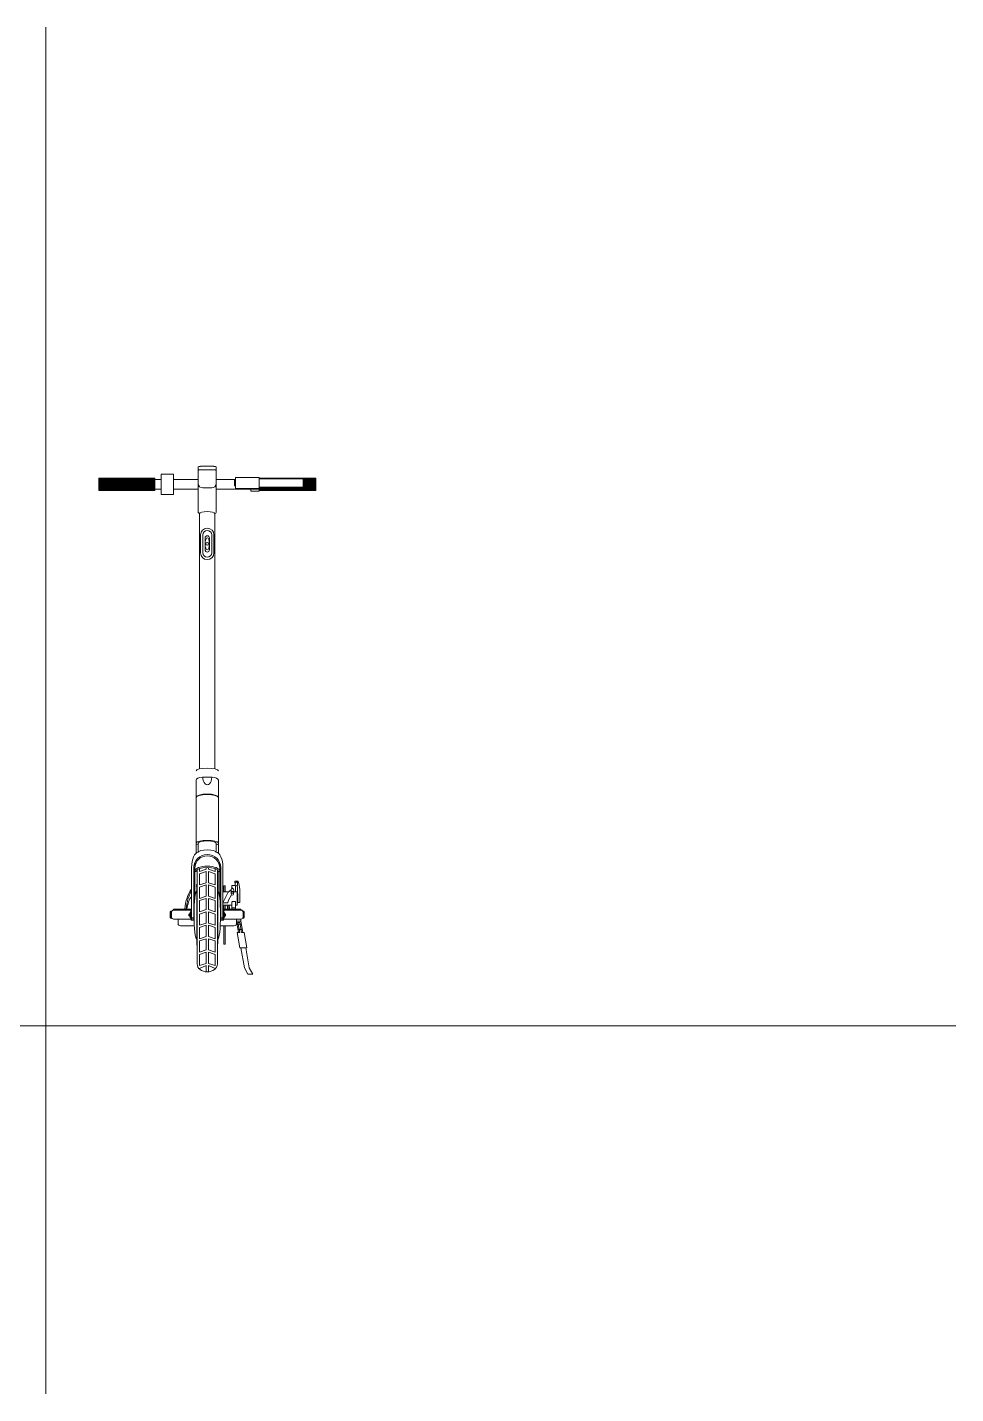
# Model space of a CAD drawing. Header units: millimetres. Extents: x 30 to 4145, y 398 to 3447.
# Drawn here: x 2074 to 4145, y 398 to 3447 of the extents above; entities that cross this region are included whole.
import ezdxf

# ---------------------------------------------------------------- set-up
doc = ezdxf.new("R2010")
doc.units = ezdxf.units.MM
doc.layers.add('01_Contornos', color=7, linetype='Continuous', lineweight=20)

msp = doc.modelspace()

# ---------------------------------------------------------------- linework, layer by layer
at = {"layer": '01_Contornos'}
for p, q in [((2114.7, 3447.4), (2114.7, 398.3)), ((2458, 1792.5), (2458, 2362.2)), ((2492, 1792.5), (2492, 2362.2)), ((30, 1219.3), (4144.9, 1219.3))]:
    msp.add_line(p, q, dxfattribs=at)
at = {"layer": '01_Contornos', "color": 40, "true_color": 0xf8d731}
for p, q in [((2233, 2413.5), (2233, 2441.5)), ((2233, 2441.5), (2358, 2441.5)), ((2233, 2441.2), (2358, 2441.2)), ((2233, 2441), (2358, 2441)), ((2233, 2440.4), (2358, 2440.4)), ((2233, 2440), (2358, 2440)), ((2358, 2441.5), (2358, 2413.5)), ((2400, 2450), (2372, 2450)), ((2372, 2405), (2372, 2450)), ((2400, 2450), (2400, 2405)), ((2455, 2466.4), (2455, 2364.7)), ((2460, 2467.7), (2490, 2467.7)), ((2460, 2460), (2490, 2460)), ((2495, 2466.4), (2495, 2364.7)), ((2538, 2418.5), (2538, 2442.5)), ((2591, 2442.5), (2538, 2442.5)), ((2591, 2418.5), (2591, 2442.5)), ((2591, 2439.5), (2688.9, 2439.5)), ((2717, 2441.5), (2592, 2441.5)), ((2592, 2441.5), (2592, 2439.5)), ((2717, 2441.2), (2592, 2441.2)), ((2717, 2441), (2592, 2441)), ((2717, 2440.4), (2592, 2440.4)), ((2717, 2440), (2592, 2440)), ((2688.9, 2421.5), (2688.9, 2439.5)), ((2717, 2413.5), (2717, 2441.5)), ((2233, 2439.1), (2358, 2439.1)), ((2372, 2438.5), (2233, 2438.5)), ((2233, 2438.5), (2358, 2438.5)), ((2233, 2437.4), (2358, 2437.4)), ((2233, 2436.6), (2358, 2436.6)), ((2233, 2435.2), (2358, 2435.2)), ((2233, 2434.4), (2358, 2434.4)), ((2233, 2432.8), (2358, 2432.8)), ((2233, 2431.9), (2358, 2431.9)), ((2233, 2430.2), (2358, 2430.2)), ((2233, 2429.2), (2358, 2429.2)), ((2233, 2427.5), (2358, 2427.5)), ((2233, 2426.4), (2358, 2426.4)), ((2233, 2424.7), (2358, 2424.7)), ((2233, 2423.7), (2358, 2423.7)), ((2233, 2422.1), (2358, 2422.1)), ((2233, 2421.2), (2358, 2421.2)), ((2233, 2419.7), (2358, 2419.7)), ((2233, 2418.8), (2358, 2418.8)), ((2233, 2417.6), (2358, 2417.6)), ((2233, 2416.9), (2358, 2416.9)), ((2372, 2416.5), (2233, 2416.5)), ((2233, 2415.8), (2358, 2415.8)), ((2233, 2415.3), (2358, 2415.3)), ((2233, 2414.5), (2358, 2414.5)), ((2233, 2414.2), (2358, 2414.2)), ((2233, 2413.7), (2358, 2413.7)), ((2233, 2413.6), (2358, 2413.6)), ((2358, 2413.5), (2233, 2413.5)), ((2455, 2438.5), (2400, 2438.5)), ((2455, 2416.5), (2400, 2416.5)), ((2465, 2419.4), (2485, 2419.4)), ((2495, 2438.5), (2538, 2438.5)), ((2495, 2416.5), (2717, 2416.5)), ((2536, 2436.5), (2538, 2436.5)), ((2536, 2424.5), (2536, 2436.5)), ((2536, 2424.5), (2538, 2424.5)), ((2538, 2418.5), (2591, 2418.5)), ((2572, 2412.5), (2572, 2416.5)), ((2572, 2412.5), (2591, 2412.5)), ((2591, 2421.5), (2688.9, 2421.5)), ((2591, 2412.5), (2591, 2416.5)), ((2592, 2421.5), (2592, 2413.5)), ((2717, 2421.2), (2592, 2421.2)), ((2717, 2419.7), (2592, 2419.7)), ((2717, 2418.8), (2592, 2418.8)), ((2717, 2417.6), (2592, 2417.6)), ((2717, 2416.9), (2592, 2416.9)), ((2717, 2415.8), (2592, 2415.8)), ((2717, 2415.3), (2592, 2415.3)), ((2717, 2414.5), (2592, 2414.5)), ((2717, 2414.2), (2592, 2414.2)), ((2717, 2413.7), (2592, 2413.7)), ((2717, 2413.6), (2592, 2413.6)), ((2717, 2413.5), (2592, 2413.5)), ((2717, 2439.1), (2688.9, 2439.1)), ((2688.9, 2438.5), (2717, 2438.5)), ((2717, 2438.5), (2688.9, 2438.5)), ((2717, 2437.4), (2688.9, 2437.4)), ((2717, 2436.6), (2688.9, 2436.6)), ((2717, 2435.2), (2688.9, 2435.2)), ((2717, 2434.4), (2688.9, 2434.4)), ((2717, 2432.8), (2688.9, 2432.8)), ((2717, 2431.9), (2688.9, 2431.9)), ((2717, 2430.2), (2688.9, 2430.2)), ((2717, 2429.2), (2688.9, 2429.2)), ((2717, 2427.5), (2688.9, 2427.5)), ((2717, 2426.4), (2688.9, 2426.4)), ((2717, 2424.7), (2688.9, 2424.7)), ((2717, 2423.7), (2688.9, 2423.7)), ((2717, 2422.1), (2688.9, 2422.1)), ((2400, 2405), (2372, 2405)), ((2465, 1773.9), (2465, 1774.5)), ((2485, 1773.9), (2485, 1774.5)), ((2450, 1604.5), (2450, 1767.3)), ((2500, 1604.5), (2500, 1767.3)), ((2455, 1606.5), (2455, 1626.6)), ((2495, 1606.5), (2495, 1626.6)), ((2440, 1454.8), (2440, 1572.2)), ((2445, 1572.2), (2445, 1454.8)), ((2447.3, 1570.8), (2447.3, 1505.1)), ((2452.5, 1567.7), (2452.5, 1357)), ((2457.5, 1570.1), (2457.5, 1563.5)), ((2457.5, 1563.5), (2472.5, 1568.5)), ((2457.5, 1558.5), (2472.5, 1563.5)), ((2457.5, 1558.5), (2457.5, 1533.5)), ((2472.5, 1572.5), (2472.5, 1568.5)), ((2472.5, 1538.5), (2472.5, 1563.5)), ((2477.5, 1572.5), (2477.5, 1568.5)), ((2492.5, 1563.5), (2477.5, 1568.5)), ((2477.5, 1538.5), (2477.5, 1563.5)), ((2492.5, 1558.5), (2477.5, 1563.5)), ((2492.5, 1570.1), (2492.5, 1563.5)), ((2492.5, 1558.5), (2492.5, 1533.5)), ((2497.5, 1567.7), (2497.5, 1357)), ((2499.7, 1564.3), (2499.7, 1519.4)), ((2502.7, 1505.1), (2502.7, 1570.8)), ((2505, 1572.2), (2505, 1454.8)), ((2510, 1454.8), (2510, 1572.2)), ((2457.5, 1533.5), (2472.5, 1538.5)), ((2457.5, 1528.5), (2472.5, 1533.5)), ((2457.5, 1528.5), (2457.5, 1503.5)), ((2472.5, 1533.5), (2472.5, 1508.5)), ((2492.5, 1533.5), (2477.5, 1538.5)), ((2477.5, 1508.5), (2477.5, 1533.5)), ((2492.5, 1528.5), (2477.5, 1533.5)), ((2492.5, 1528.5), (2492.5, 1503.5)), ((2514.8, 1531.5), (2511.8, 1531.5)), ((2511.8, 1531.5), (2511.8, 1518.1)), ((2514.8, 1531.5), (2514.8, 1518.1)), ((2530, 1532.6), (2537.2, 1532.6)), ((2530, 1532.6), (2530, 1525.2)), ((2537.9, 1531.8), (2537.9, 1518.1)), ((2543, 1541.8), (2542.2, 1541.8)), ((2451.5, 1520.5), (2451.5, 1412.5)), ((2457.5, 1503.5), (2472.5, 1508.5)), ((2457.5, 1498.5), (2472.5, 1503.5)), ((2457.5, 1498.5), (2457.5, 1473.5)), ((2472.5, 1503.5), (2472.5, 1478.5)), ((2492.5, 1503.5), (2477.5, 1508.5)), ((2477.5, 1503.5), (2477.5, 1478.5)), ((2492.5, 1498.5), (2477.5, 1503.5)), ((2492.5, 1498.5), (2492.5, 1473.5)), ((2498.5, 1520.5), (2498.5, 1412.5)), ((2521.1, 1494.3), (2522.4, 1499.7)), ((2531, 1496.4), (2537, 1496.4)), ((2538, 1479.4), (2538, 1495.4)), ((2543, 1512.1), (2543, 1494.1)), ((2394, 1475.4), (2392.5, 1473.9)), ((2392.5, 1460.8), (2392.5, 1473.9)), ((2396, 1475.4), (2394, 1475.4)), ((2394, 1459.4), (2394, 1475.4)), ((2395, 1472.4), (2395, 1462.4)), ((2400, 1479.4), (2440, 1479.4)), ((2400, 1477.4), (2400, 1479.4)), ((2400, 1477.4), (2439, 1477.4)), ((2436, 1468.5), (2434, 1468.5)), ((2434, 1468.5), (2434, 1464.5)), ((2434, 1466.5), (2436, 1466.5)), ((2436, 1464.5), (2434, 1464.5)), ((2437, 1470.5), (2436, 1470.5)), ((2436, 1470.5), (2436, 1462.5)), ((2438, 1472.5), (2437, 1472.5)), ((2437, 1472.5), (2437, 1460.5)), ((2439, 1475.5), (2438, 1475.5)), ((2438, 1475.5), (2438, 1457.5)), ((2440, 1478.1), (2439, 1478.1)), ((2439, 1478.1), (2439, 1454.9)), ((2445, 1479.4), (2445.6, 1479.4)), ((2445.6, 1477.4), (2445, 1477.4)), ((2445, 1468.5), (2445.5, 1468.5)), ((2445, 1464.5), (2445.5, 1464.5)), ((2457.5, 1473.5), (2472.5, 1478.5)), ((2457.5, 1468.5), (2472.5, 1473.5)), ((2457.5, 1468.5), (2457.5, 1443.5)), ((2472.5, 1448.5), (2472.5, 1473.5)), ((2492.5, 1473.5), (2477.5, 1478.5)), ((2477.5, 1448.5), (2477.5, 1473.5)), ((2492.5, 1468.5), (2477.5, 1473.5)), ((2492.5, 1468.5), (2492.5, 1443.5)), ((2504.3, 1479.4), (2505, 1479.4)), ((2505, 1477.4), (2504.3, 1477.4)), ((2504.5, 1468.5), (2505, 1468.5)), ((2504.5, 1464.5), (2505, 1464.5)), ((2510, 1479.4), (2550, 1479.4)), ((2510, 1478.1), (2511, 1478.1)), ((2511, 1478.1), (2511, 1454.9)), ((2550, 1477.4), (2511, 1477.4)), ((2511, 1475.5), (2512, 1475.5)), ((2511.7, 1493.5), (2520.2, 1493.5)), ((2511.8, 1488.1), (2511.8, 1479.4)), ((2512, 1475.5), (2512, 1457.5)), ((2512, 1472.5), (2513, 1472.5)), ((2513, 1472.5), (2513, 1460.5)), ((2513, 1470.5), (2514, 1470.5)), ((2514, 1470.5), (2514, 1462.5)), ((2514, 1468.5), (2516, 1468.5)), ((2516, 1466.5), (2514, 1466.5)), ((2514, 1464.5), (2516, 1464.5)), ((2514.8, 1488.1), (2514.8, 1479.4)), ((2516, 1468.5), (2516, 1464.5)), ((2530, 1482.4), (2538, 1482.4)), ((2550, 1477.4), (2550, 1479.4)), ((2554, 1475.4), (2556, 1475.4)), ((2555, 1472.4), (2555, 1462.4)), ((2556, 1459.4), (2556, 1475.4)), ((2556, 1475.4), (2557.4, 1473.9)), ((2557.4, 1460.8), (2557.4, 1473.9)), ((2394, 1459.4), (2392.5, 1460.8)), ((2396, 1459.4), (2394, 1459.4)), ((2400, 1457.4), (2439, 1457.4)), ((2410, 1447.4), (2410, 1457.4)), ((2415, 1442.4), (2446.1, 1442.4)), ((2437, 1462.5), (2436, 1462.5)), ((2438, 1460.5), (2437, 1460.5)), ((2439, 1457.5), (2438, 1457.5)), ((2440, 1454.9), (2439, 1454.9)), ((2440, 1460.3), (2445, 1460.3)), ((2440, 1459.2), (2445, 1459.2)), ((2440, 1455.9), (2445, 1455.9)), ((2440, 1454.8), (2445, 1454.8)), ((2445.5, 1457.4), (2445, 1457.4)), ((2457.5, 1443.5), (2472.5, 1448.5)), ((2457.5, 1438.5), (2472.5, 1443.5)), ((2457.5, 1438.5), (2457.5, 1413.5)), ((2472.5, 1418.5), (2472.5, 1443.5)), ((2492.5, 1443.5), (2477.5, 1448.5)), ((2477.5, 1443.5), (2477.5, 1418.5)), ((2492.5, 1438.5), (2477.5, 1443.5)), ((2492.5, 1438.5), (2492.5, 1413.5)), ((2535, 1442.4), (2503.8, 1442.4)), ((2505, 1457.4), (2504.4, 1457.4)), ((2505, 1460.3), (2510, 1460.3)), ((2505, 1459.2), (2510, 1459.2)), ((2505, 1455.9), (2510, 1455.9)), ((2505, 1454.8), (2510, 1454.8)), ((2510, 1454.9), (2511, 1454.9)), ((2511, 1457.5), (2512, 1457.5)), ((2550, 1457.4), (2511, 1457.4)), ((2511.8, 1442.4), (2511.8, 1401.5)), ((2512, 1460.5), (2513, 1460.5)), ((2513, 1462.5), (2514, 1462.5)), ((2514.8, 1442.4), (2514.8, 1401.5)), ((2540, 1457.4), (2540, 1447.4)), ((2550, 1452.4), (2540, 1452.4)), ((2540, 1452.4), (2544.4, 1427.4)), ((2551.1, 1445.9), (2541.1, 1445.9)), ((2553.2, 1433.9), (2543.2, 1433.9)), ((2547.4, 1427.4), (2543.5, 1449.4)), ((2543.5, 1449.4), (2547.5, 1449.4)), ((2551.4, 1427.4), (2547.5, 1449.4)), ((2550, 1457.4), (2550, 1452.4)), ((2550, 1452.4), (2554.4, 1427.4)), ((2554, 1459.4), (2556, 1459.4)), ((2556, 1459.4), (2557.4, 1460.8)), ((2457.5, 1413.5), (2472.5, 1418.5)), ((2457.5, 1408.5), (2472.5, 1413.5)), ((2457.5, 1408.5), (2457.5, 1383.5)), ((2472.5, 1413.5), (2472.5, 1388.5)), ((2492.5, 1413.5), (2477.5, 1418.5)), ((2477.5, 1413.5), (2477.5, 1388.5)), ((2492.5, 1408.5), (2477.5, 1413.5)), ((2492.5, 1408.5), (2492.5, 1383.5)), ((2547.4, 1427.4), (2541.4, 1427.4)), ((2541.4, 1427.4), (2547.4, 1393.4)), ((2551.4, 1427.4), (2557.4, 1427.4)), ((2557.4, 1427.4), (2563.4, 1393.4)), ((2457.5, 1383.5), (2472.5, 1388.5)), ((2457.5, 1378.5), (2472.5, 1383.5)), ((2457.5, 1378.5), (2457.5, 1353.5)), ((2472.5, 1383.5), (2472.5, 1358.5)), ((2492.5, 1383.5), (2477.5, 1388.5)), ((2477.5, 1358.5), (2477.5, 1383.5)), ((2492.5, 1378.5), (2477.5, 1383.5)), ((2492.5, 1378.5), (2492.5, 1353.5)), ((2511.8, 1401.5), (2514.8, 1401.5)), ((2547.4, 1393.4), (2563.4, 1393.4)), ((2549.9, 1393.4), (2557.8, 1348.4)), ((2560.9, 1393.4), (2568.8, 1348.4)), ((2457.5, 1353.5), (2472.5, 1358.5)), ((2457.5, 1347.1), (2472.5, 1353.5)), ((2457.5, 1347.1), (2457.5, 1346)), ((2472.5, 1353.5), (2472.5, 1339.6)), ((2492.5, 1353.5), (2477.5, 1358.5)), ((2477.5, 1353.5), (2477.5, 1339.6)), ((2492.5, 1347.1), (2477.5, 1353.5)), ((2492.5, 1347.1), (2492.5, 1346)), ((2557.8, 1348.4), (2565.9, 1334.4)), ((2568.8, 1348.4), (2576.9, 1334.4)), ((2565.9, 1334.4), (2576.9, 1334.4))]:
    msp.add_line(p, q, dxfattribs=at)
at = {"layer": '01_Contornos', "color": 244, "true_color": 0x991b1e}
for p, q in [((2460, 2314.7), (2460, 2274.7)), ((2465, 2314.7), (2465, 2274.7)), ((2470, 2307.9), (2470, 2281.5)), ((2480, 2281.5), (2480, 2307.9)), ((2485, 2274.7), (2485, 2314.7)), ((2490, 2274.7), (2490, 2314.7))]:
    msp.add_line(p, q, dxfattribs=at)
at = {"layer": '01_Contornos', "color": 40, "ltscale": 0.05, "true_color": 0xf8d731}
for p, q in [((2530, 1525.4), (2530, 1525.2)), ((2532, 1525.4), (2532, 1525.2)), ((2532, 1525.3), (2532, 1525.3)), ((2536.2, 1540.8), (2536.2, 1539)), ((2537.2, 1541.8), (2542.2, 1541.8)), ((2537.2, 1538), (2537.2, 1532.8)), ((2537.2, 1538), (2537.2, 1538)), ((2542.2, 1538), (2542.2, 1532.8)), ((2542.2, 1538), (2542.2, 1538)), ((2543.2, 1540.8), (2543.2, 1539)), ((2510, 1518.1), (2522.1, 1518.1)), ((2521.5, 1517.5), (2510.8, 1494.9)), ((2528, 1523), (2521.8, 1517.8)), ((2529, 1511.5), (2522.5, 1499.9)), ((2528, 1522.7), (2528, 1516.8)), ((2528.5, 1516.3), (2528.5, 1512.8)), ((2530, 1495.4), (2530, 1479.4)), ((2533.5, 1516.3), (2533.5, 1512.8)), ((2534, 1522.7), (2534, 1516.8)), ((2534, 1518.1), (2541, 1518.1)), ((2542, 1517.1), (2542, 1489.1)), ((2543, 1494.1), (2547, 1494.1)), ((2548, 1511.1), (2548, 1495.1)), ((2510, 1488.1), (2530, 1488.1)), ((2538, 1488.1), (2541, 1488.1))]:
    msp.add_line(p, q, dxfattribs=at)
at = {"layer": '01_Contornos', "color": 244, "true_color": 0x991b1e}
msp.add_circle((2475, 2294.7), 3, dxfattribs=at)
for centre, radius, start, end in [((2475, 2314.7), 15, 0, 180), ((2475, 2314.7), 10, 0, 180), ((2475, 2307.9), 5, 0, 180), ((2475, 2274.7), 15, 180, 0), ((2475, 2274.7), 10, 180, 0), ((2475, 2281.5), 5, 180, 0)]:
    msp.add_arc(centre, radius, start, end, dxfattribs=at)
at = {"layer": '01_Contornos', "color": 40, "true_color": 0xf8d731}
for centre, radius, start, end in [((2475, 1570.8), 27.7, 0, 180), ((2531, 1531.6), 1, 90, 180), ((2520.2, 1494.5), 1, 270, 346.5107), ((2523.4, 1499.4), 1, 150.8713, 166.5107), ((2531, 1495.4), 1, 90, 180), ((2537, 1495.4), 1, 0, 90), ((2542.5, 1512.1), 0.499, 0, 180), ((2542.5, 1494.1), 0.499, 180, 0), ((2400, 1472.4), 5, 90, 180), ((2550, 1472.4), 5, 0, 90), ((2400, 1462.4), 5, 180, 270), ((2415, 1447.4), 5, 180, 270), ((2535, 1447.4), 5, 270, 0), ((2550, 1462.4), 5, 270, 0)]:
    msp.add_arc(centre, radius, start, end, dxfattribs=at)
at = {"layer": '01_Contornos', "color": 40, "ltscale": 0.05, "true_color": 0xf8d731}
for centre, start, end in [((2537.2, 1540.8), 90, 180), ((2537.2, 1539), 180, 270), ((2536.9, 1531.6), 71.7408, 90), ((2536.9, 1531.6), 0, 12.7644), ((2542.2, 1540.8), 0, 90), ((2542.2, 1539), 270, 0), ((2511.7, 1494.5), 154.6187, 270), ((2522.4, 1517), 129.6034, 154.6187), ((2541, 1517.1), 0, 90), ((2547, 1495.1), 270, 0), ((2541, 1489.1), 270, 0)]:
    msp.add_arc(centre, 1, start, end, dxfattribs=at)
at = {"layer": '01_Contornos', "color": 40, "true_color": 0xf8d731, "extrusion": (0, 0, -1)}
for centre, major_axis, ratio, start_param, end_param in [((2460, 2466.4), (5, 0), 0.258819, 3.141593, 4.712389), ((2460, 2458.7), (5, 0), 0.258819, 3.141593, 4.712389), ((2458, 2364.7), (-3, 0), 0.840772, 4.712389, 6.283185), ((2495, 1572.2), (0, -34.3), 0.437602, 3.141593, 4.712389), ((2495.5, 1520.5), (0, 21), 0.142857, 0.729728, 1.570796), ((2490, 1472.4), (0, -63.3), 0.553237, 3.366533, 3.422523), ((2490, 1472.4), (0, 60.5), 0.528673, 0.256446, 0.308087), ((2490, 1472.4), (0, -63.3), 0.553237, 3.513023, 3.584843), ((2490, 1472.4), (0, 60.5), 0.528673, 0.408211, 0.488245), ((2451.5, 1466.5), (0, 54), 0.111111, 3.141593, 6.283185), ((2490, 1462.4), (0, 59.3), 0.53986, 0.408211, 0.488245), ((2490, 1472.4), (0, -63.3), 0.553237, 3.75025, 3.81744), ((2490, 1472.4), (0, 60.5), 0.528673, 0.67559, 0.714076), ((2490, 1462.4), (0, 59.3), 0.53986, 1.121659, 1.279852), ((2490, 1472.4), (0, 60.5), 0.528673, 1.307828, 1.454867), ((2490, 1472.4), (0, -63.3), 0.553237, 4.461036, 4.601491), ((2454.5, 1412.5), (0, -21), 0.142857, 0.729728, 1.570796), ((2475, 1357), (22.5, 0), 0.777778, 6.283185, 7.853982)]:
    msp.add_ellipse(centre, major_axis=major_axis, ratio=ratio, start_param=start_param, end_param=end_param, dxfattribs=at)
at = {"layer": '01_Contornos', "color": 40, "true_color": 0xf8d731}
for centre, major_axis, ratio, start_param, end_param in [((2490, 2466.4), (-5, 0), 0.258819, 3.141593, 4.712389), ((2490, 2458.7), (-5, 0), 0.258819, 3.141593, 4.712389), ((2465, 2429.1), (-10, 0), 0.965926, 0, 1.570796), ((2485, 2429.1), (10, 0), 0.965926, 4.712389, 6.283185), ((2475, 2362.2), (-17, 0), 0.258819, 3.141593, 6.283185), ((2492, 2364.7), (3, 0), 0.840772, 4.712389, 6.283185), ((2475, 1767.3), (-25, 0), 0.310583, 5.123906, 6.283185), ((2475, 1767.3), (-25, 0), 0.284654, 4.300872, 5.123906), ((2475, 1773.9), (0, 17.1), 0.584445, 1.570796, 4.712389), ((2475, 1767.3), (-25, 0), 0.310583, 3.141593, 4.300872), ((2475, 1728.7), (-25, 0), 0.310583, 3.141593, 6.283185), ((2475, 1728.7), (-25, 0), 0.258819, 3.141593, 6.283185), ((2475, 1626.6), (-25, 0), 0.258819, 2.498092, 6.926686), ((2475, 1626.6), (-20, 0), 0.258819, 3.141593, 6.283185), ((2455, 1572.2), (0, -34.3), 0.437602, 3.141593, 4.712389), ((2475, 1572.2), (-30, 0), 0.981537, 3.141593, 6.283185), ((2475, 1606.5), (-20, 0), 0.258819, 3.141593, 6.283185), ((2475, 1572.2), (-30, 0), 0.64905, 5.685067, 6.283185), ((2475, 1564.3), (-27.7, 0), 0.40361, 3.141593, 6.283185), ((2475, 1567.7), (40, 0), 0.11339, 3.947684, 3.947698), ((2448.8, 1564.3), (-1.5, 0), 0.666667, 0, 3.141593), ((2475, 1567.7), (40, 0), 0.11339, 4.045751, 4.047042), ((2475, 1564.3), (-24.7, 0), 0.331145, 3.141593, 6.283185), ((2501.2, 1564.3), (-1.5, 0), 0.666841, 0, 3.141593), ((2475, 1567.7), (40, 0), 0.11339, 5.377763, 5.379051), ((2475, 1572.2), (-30, 0), 0.64905, 9.424778, 10.022896), ((2475, 1567.7), (40, 0), 0.11339, 5.47708, 5.477094), ((2460, 1472.4), (0, -63.3), 0.553237, 3.512562, 3.584368), ((2460, 1472.4), (0, 60.5), 0.528673, 0.407699, 0.487714), ((2460, 1472.4), (0, -63.3), 0.553237, 3.36607, 3.422051), ((2460, 1472.4), (0, 60.5), 0.528673, 0.25594, 0.307566), ((2454.5, 1520.5), (0, 21), 0.142857, 0.729728, 1.570796), ((2460, 1472.4), (0, -63.3), 0.553237, 3.749726, 4.601491), ((2460, 1472.4), (0, 60.5), 0.528673, 0.674988, 1.454867), ((2460, 1462.4), (0, 59.3), 0.53986, 0.674988, 1.279852), ((2460, 1462.4), (0, 59.3), 0.53986, 0.407699, 0.487714), ((2498.5, 1466.5), (0, 54), 0.111111, 3.141593, 6.283185), ((2495.5, 1412.5), (0, -21), 0.142857, 0.729728, 1.570796), ((2475, 1357), (-22.5, 0), 0.777778, 6.283185, 7.853982)]:
    msp.add_ellipse(centre, major_axis=major_axis, ratio=ratio, start_param=start_param, end_param=end_param, dxfattribs=at)
at = {"layer": '01_Contornos', "color": 244, "true_color": 0x991b1e}
msp.add_ellipse((2475, 2294.7), major_axis=(0, 13.6), ratio=0.36749, dxfattribs=at)
at = {"layer": '01_Contornos'}
msp.add_ellipse((2475, 1788.2), major_axis=(-25, 0), ratio=0.232937, start_param=3.141593, end_param=6.283185, dxfattribs=at)
at = {"layer": '01_Contornos', "color": 40, "ltscale": 0.05, "true_color": 0xf8d731}
for centre, major_axis, ratio, start_param, end_param in [((2531, 1522.7), (3, 0), 0.866025, 6.283185, 9.424778), ((2531, 1525.4), (-1, 0), 0.866025, 3.102903, 6.283185), ((2539.7, 1538), (2.5, 0), 0.75087, 0, 3.141593), ((2539.7, 1532.8), (-2.5, 0), 0.589465, 0, 3.141593), ((2539.9, 1511.1), (0, 27), 0.112718, 4.749439, 5.602705), ((2543, 1511.1), (0, 30.8), 0.162533, 4.712389, 6.283185), ((2531, 1516.8), (3, 0), 0.866025, 5.6975, 10.010464), ((2531, 1516.3), (2.5, 0), 0.866025, 6.283185, 9.424778)]:
    msp.add_ellipse(centre, major_axis=major_axis, ratio=ratio, start_param=start_param, end_param=end_param, dxfattribs=at)
msp.add_ellipse((2531, 1512.8), major_axis=(2.5, 0), ratio=0.866025, dxfattribs=at)

doc.saveas('drawing.dxf')
